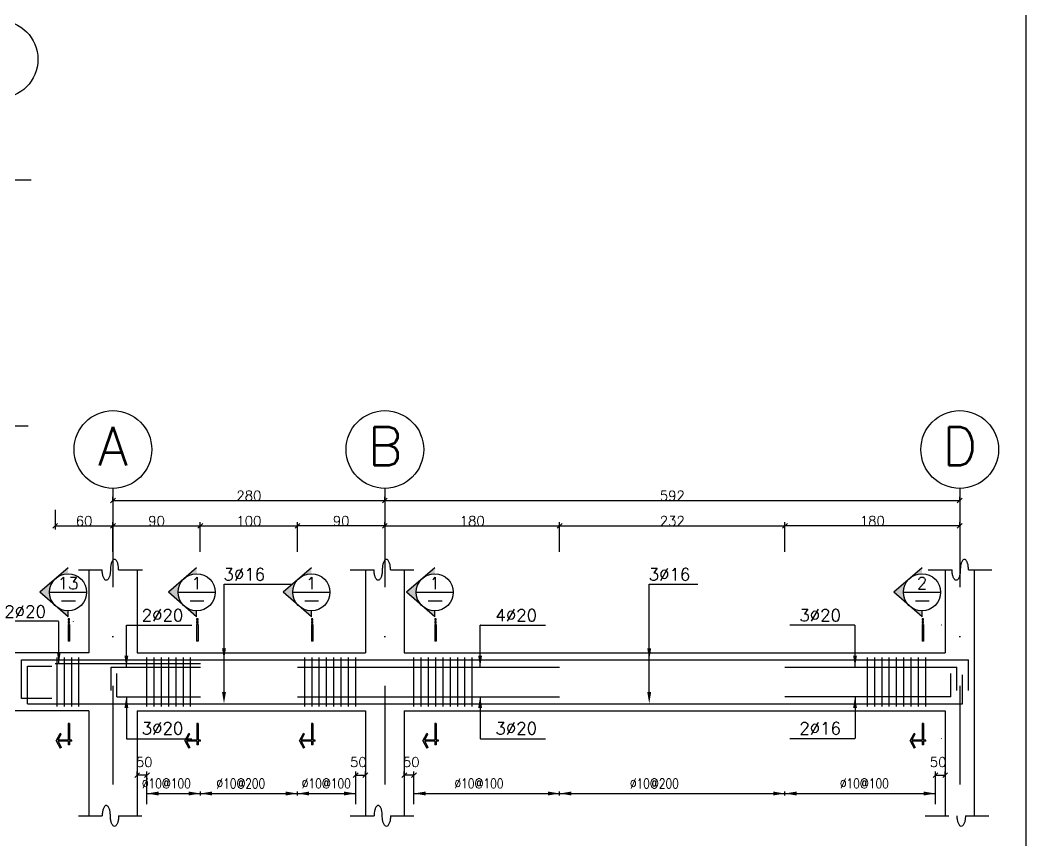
# Model space of a CAD drawing. Header units: millimetres. Extents: x -231 to 30223, y -7037 to 7120.
# Drawn here: x 23911 to 25982, y 3070 to 4760 of the extents above; entities that cross this region are included whole.
import ezdxf
from ezdxf.enums import TextEntityAlignment as Align

# ---------------------------------------------------------------- set-up
doc = ezdxf.new("R2010")
doc.units = ezdxf.units.MM
doc.linetypes.add('DASHDOTX2', pattern=[50.8, 25.4, -12.7, 0, -12.7])
for name, color, linetype in [('2', 2, 'Continuous'), ('3', 3, 'Continuous'), ('5', 7, 'Continuous'), ('ax', 1, 'DASHDOTX2'), ('CADR', 2, 'Continuous'), ('COV', 4, 'Continuous'), ('DIM', 1, 'Continuous'), ('DST', 1, 'Continuous'), ('HAT', 4, 'Continuous'), ('KH', 3, 'Continuous'), ('STT', 6, 'Continuous'), ('TX', 2, 'Continuous'), ('TX1', 3, 'Continuous')]:
    doc.layers.add(name, color=color, linetype=linetype)
doc.styles.add('ROMANS', font='romans.shx')
doc.dimstyles.new('SC25', dxfattribs={"dimscale": 0.1, "dimtxt": 200, "dimasz": 0.5, "dimexe": 75, "dimexo": 0, "dimgap": 0, "dimtad": 1, "dimdec": 0, "dimlfac": 2.5, "dimdsep": 46, "dimtxsty": 'ROMANS', "dimblk": 'TIC', "dimcen": 0, "dimclrd": 44, "dimclre": 13, "dimclrt": 62, "dimadec": 0, "dimazin": 0, "dimtfac": 0.925926, "dimtdec": 0, "dimtix": 1, "dimtmove": 2, "dimatfit": 3, "dimldrblk": 'TIC', "dimfxl": 1, "dimtolj": 1, "dimarcsym": 0})
doc.dimstyles.new('SC50', dxfattribs={"dimscale": 0.1, "dimtxt": 200, "dimasz": 0.5, "dimexe": 75, "dimexo": 0, "dimgap": 0, "dimtad": 1, "dimdec": 0, "dimlfac": 0.5, "dimdsep": 46, "dimtxsty": 'ROMANS', "dimblk": 'TIC', "dimcen": 0, "dimclrd": 44, "dimclre": 1, "dimclrt": 62, "dimadec": 0, "dimazin": 0, "dimtfac": 0.925926, "dimtdec": 0, "dimtix": 1, "dimtmove": 2, "dimatfit": 3, "dimldrblk": 'TIC', "dimfxl": 1, "dimtolj": 1, "dimarcsym": 0})

# ---------------------------------------------------------------- blocks, each defined once
blk = doc.blocks.new('TIC')
blk.add_line((-100, -100), (100, 100))
blk = doc.blocks.new('*D206')
at = {"layer": 'DIM', "color": 1, "lineweight": -2, "transparency": 16777216}
for p, q in [((25021.8, 3665.1), (25021.8, 3726.4)), ((25485.8, 3665.1), (25485.8, 3726.4))]:
    blk.add_line(p, q, dxfattribs=at)
at = {"layer": 'DIM', "color": 44, "lineweight": -2, "transparency": 16777216}
blk.add_line((25021.9, 3718.9), (25485.8, 3718.9), dxfattribs=at)
at = {"layer": 'DIM', "color": 44, "lineweight": -2, "transparency": 16777216, "xscale": 0.05, "yscale": 0.05, "zscale": 0.05, "rotation": 180}
blk.add_blockref('TIC', (25021.8, 3718.9), dxfattribs=at)
at = {"layer": 'DIM', "color": 44, "lineweight": -2, "transparency": 16777216, "xscale": 0.05, "yscale": 0.05, "zscale": 0.05}
blk.add_blockref('TIC', (25485.8, 3718.9), dxfattribs=at)
at = {"layer": 'DIM', "color": 62, "transparency": 16777216, "insert": (25253.8, 3728.9), "char_height": 20, "attachment_point": 5, "style": 'ROMANS'}
blk.add_mtext('\\A1;232', dxfattribs=at)
blk = doc.blocks.new('*D207')
at = {"layer": 'DIM', "color": 1, "lineweight": -2, "transparency": 16777216}
for p, q in [((24661.8, 3771), (24661.8, 3778.5)), ((25845.8, 3771), (25845.8, 3778.5))]:
    blk.add_line(p, q, dxfattribs=at)
at = {"layer": 'DIM', "color": 44, "lineweight": -2, "transparency": 16777216}
blk.add_line((24661.9, 3771), (25845.8, 3771), dxfattribs=at)
at = {"layer": 'DIM', "color": 44, "lineweight": -2, "transparency": 16777216, "xscale": 0.05, "yscale": 0.05, "zscale": 0.05, "rotation": 180}
blk.add_blockref('TIC', (24661.8, 3771), dxfattribs=at)
at = {"layer": 'DIM', "color": 44, "lineweight": -2, "transparency": 16777216, "xscale": 0.05, "yscale": 0.05, "zscale": 0.05}
blk.add_blockref('TIC', (25845.8, 3771), dxfattribs=at)
at = {"layer": 'DIM', "color": 62, "transparency": 16777216, "insert": (25253.8, 3781), "char_height": 20, "attachment_point": 5, "style": 'ROMANS'}
blk.add_mtext('\\A1;592', dxfattribs=at)
blk = doc.blocks.new('EEE')
at = {"layer": '5'}
h = blk.add_hatch(color=256, dxfattribs=at)
h.paths.add_polyline_path([(-25.1, 28.8), (-58.1, 0), (-25.1, -28.8, -0.454846)])
h.paths.add_polyline_path([(-25.1, -28.8), (0, -50.6), (0, -38.2, -0.181206)])
h.paths.add_polyline_path([(0, 38.2), (0, 50.6), (-25.1, 28.8, -0.181206)])
h = blk.add_hatch(color=256, dxfattribs=at)
h.paths.add_polyline_path([(2.9, -57.6), (2.9, -54.7), (0, -54.7), (0, -57.6)])
h.paths.add_polyline_path([(0, -63.5), (2.9, -63.5), (2.9, -60.5), (0, -60.5)])
h.paths.add_polyline_path([(2.9, -66.4), (0, -66.4), (0, -100.6), (2.9, -100.6)])
blk.add_hatch(color=256, dxfattribs=at).paths.add_polyline_path([(0.4, -306.8), (0.4, -314.3), (2.9, -314.3), (2.9, -306.8), (8, -306.8), (8, -304.3), (2.9, -304.3), (2.9, -270), (0.4, -270), (0.4, -304.3), (-20.7, -304.3), (-14.1, -291.7), (-16.3, -290.5), (-24.2, -305.6), (-16.3, -320.7), (-14.1, -319.5), (-20.7, -306.8)])
at = {"layer": '2'}
for p, q in [((0, 50.6), (-58.1, 0)), ((0, -50.6), (-58.1, 0)), ((-38.2, 0), (38.2, 0)), ((0, -50.6), (0, -38.2)), ((2.9, -66.4), (0, -66.4)), ((0, -66.4), (0, -100.6)), ((2.9, -66.4), (2.9, -100.6)), ((2.9, -100.6), (0, -100.6)), ((2.9, -270), (0.4, -270)), ((-24.2, -305.6), (-16.3, -290.5)), ((-24.2, -305.6), (-16.3, -320.7)), ((-14.1, -291.7), (-16.3, -290.5)), ((8, -306.8), (8, -304.3)), ((-14.1, -319.5), (-16.3, -320.7)), ((2.9, -314.3), (0.4, -314.3))]:
    blk.add_line(p, q, dxfattribs=at)
for points in [[(0, -57.6), (2.9, -57.6), (2.9, -54.7), (0, -54.7)], [(0, -63.5), (2.9, -63.5), (2.9, -60.5), (0, -60.5)]]:
    blk.add_lwpolyline(points, close=True, dxfattribs=at)
for points in [[(0.4, -270), (0.4, -304.3)], [(2.9, -270), (2.9, -304.3)], [(0.4, -304.3), (-20.7, -304.3), (-14.1, -291.7)], [(0.4, -306.8), (-20.7, -306.8), (-14.1, -319.5)], [(0.4, -306.8), (0.4, -314.3)], [(8, -304.3), (2.9, -304.3)], [(8, -306.8), (2.9, -306.8)], [(2.9, -306.8), (2.9, -314.3)]]:
    blk.add_lwpolyline(points, dxfattribs=at)
blk.add_circle((0, 0), 38.2, dxfattribs=at)
at = {"layer": '3'}
blk.add_line((-13.7, -17.7), (15, -17.7), dxfattribs=at)
at = {"layer": 'TX1', "style": 'ROMANS'}
blk.add_attdef('B', text='', height=25, dxfattribs=at).set_placement((0, 18.7), align=Align.MIDDLE_CENTER)
blk = doc.blocks.new('*D350')
at = {"layer": 'DIM', "color": 13, "lineweight": -2, "transparency": 16777216}
for p, q in [((24151.8, 3205.6), (24151.8, 3213.1)), ((24171.8, 3146.2), (24171.8, 3213.1))]:
    blk.add_line(p, q, dxfattribs=at)
at = {"layer": 'DIM', "color": 44, "lineweight": -2, "transparency": 16777216}
blk.add_line((24171.8, 3205.6), (24151.9, 3205.6), dxfattribs=at)
at = {"layer": 'DIM', "color": 44, "lineweight": -2, "transparency": 16777216, "xscale": 0.05, "yscale": 0.05, "zscale": 0.05, "rotation": 180}
blk.add_blockref('TIC', (24151.8, 3205.6), dxfattribs=at)
at = {"layer": 'DIM', "color": 44, "lineweight": -2, "transparency": 16777216, "xscale": 0.05, "yscale": 0.05, "zscale": 0.05}
blk.add_blockref('TIC', (24171.8, 3205.6), dxfattribs=at)
at = {"layer": 'DIM', "color": 62, "transparency": 16777216, "insert": (24166.3, 3232.6), "char_height": 20, "attachment_point": 5, "style": 'ROMANS'}
blk.add_mtext('\\A1;50', dxfattribs=at)
blk = doc.blocks.new('*D352')
at = {"layer": 'DIM', "color": 13, "lineweight": -2, "transparency": 16777216}
for p, q in [((24701.8, 3205.6), (24701.8, 3213.1)), ((24721.8, 3146.2), (24721.8, 3213.1))]:
    blk.add_line(p, q, dxfattribs=at)
at = {"layer": 'DIM', "color": 44, "lineweight": -2, "transparency": 16777216}
blk.add_line((24721.8, 3205.6), (24701.9, 3205.6), dxfattribs=at)
at = {"layer": 'DIM', "color": 44, "lineweight": -2, "transparency": 16777216, "xscale": 0.05, "yscale": 0.05, "zscale": 0.05, "rotation": 180}
blk.add_blockref('TIC', (24701.8, 3205.6), dxfattribs=at)
at = {"layer": 'DIM', "color": 44, "lineweight": -2, "transparency": 16777216, "xscale": 0.05, "yscale": 0.05, "zscale": 0.05}
blk.add_blockref('TIC', (24721.8, 3205.6), dxfattribs=at)
at = {"layer": 'DIM', "color": 62, "transparency": 16777216, "insert": (24716.3, 3232.6), "char_height": 20, "attachment_point": 5, "style": 'ROMANS'}
blk.add_mtext('\\A1;50', dxfattribs=at)
blk = doc.blocks.new('*D353')
at = {"layer": 'DIM', "color": 13, "lineweight": -2, "transparency": 16777216}
for p, q in [((24601.8, 3146.2), (24601.8, 3213.1)), ((24621.8, 3205.6), (24621.8, 3213.1))]:
    blk.add_line(p, q, dxfattribs=at)
at = {"layer": 'DIM', "color": 44, "lineweight": -2, "transparency": 16777216}
blk.add_line((24601.9, 3205.6), (24621.8, 3205.6), dxfattribs=at)
at = {"layer": 'DIM', "color": 44, "lineweight": -2, "transparency": 16777216, "xscale": 0.05, "yscale": 0.05, "zscale": 0.05, "rotation": 180}
blk.add_blockref('TIC', (24601.8, 3205.6), dxfattribs=at)
at = {"layer": 'DIM', "color": 44, "lineweight": -2, "transparency": 16777216, "xscale": 0.05, "yscale": 0.05, "zscale": 0.05}
blk.add_blockref('TIC', (24621.8, 3205.6), dxfattribs=at)
at = {"layer": 'DIM', "color": 62, "transparency": 16777216, "insert": (24607.3, 3232.6), "char_height": 20, "attachment_point": 5, "style": 'ROMANS'}
blk.add_mtext('\\A1;50', dxfattribs=at)
blk = doc.blocks.new('*D439')
at = {"layer": 'DIM', "color": 1, "lineweight": -2, "transparency": 16777216}
for p, q in [((24281.8, 3718.9), (24281.8, 3726.4)), ((24481.8, 3665.1), (24481.8, 3726.4))]:
    blk.add_line(p, q, dxfattribs=at)
at = {"layer": 'DIM', "color": 44, "lineweight": -2, "transparency": 16777216}
blk.add_line((24281.9, 3718.9), (24481.8, 3718.9), dxfattribs=at)
at = {"layer": 'DIM', "color": 44, "lineweight": -2, "transparency": 16777216, "xscale": 0.05, "yscale": 0.05, "zscale": 0.05, "rotation": 180}
blk.add_blockref('TIC', (24281.8, 3718.9), dxfattribs=at)
at = {"layer": 'DIM', "color": 44, "lineweight": -2, "transparency": 16777216, "xscale": 0.05, "yscale": 0.05, "zscale": 0.05}
blk.add_blockref('TIC', (24481.8, 3718.9), dxfattribs=at)
at = {"layer": 'DIM', "color": 62, "transparency": 16777216, "insert": (24381.8, 3728.9), "char_height": 20, "attachment_point": 5, "style": 'ROMANS'}
blk.add_mtext('\\A1;100', dxfattribs=at)
blk = doc.blocks.new('*D440')
at = {"layer": 'DIM', "color": 1, "lineweight": -2, "transparency": 16777216}
for p, q in [((24101.8, 3771), (24101.8, 3778.5)), ((24661.8, 3771), (24661.8, 3778.5))]:
    blk.add_line(p, q, dxfattribs=at)
at = {"layer": 'DIM', "color": 44, "lineweight": -2, "transparency": 16777216}
blk.add_line((24101.9, 3771), (24661.8, 3771), dxfattribs=at)
at = {"layer": 'DIM', "color": 44, "lineweight": -2, "transparency": 16777216, "xscale": 0.05, "yscale": 0.05, "zscale": 0.05, "rotation": 180}
blk.add_blockref('TIC', (24101.8, 3771), dxfattribs=at)
at = {"layer": 'DIM', "color": 44, "lineweight": -2, "transparency": 16777216, "xscale": 0.05, "yscale": 0.05, "zscale": 0.05}
blk.add_blockref('TIC', (24661.8, 3771), dxfattribs=at)
at = {"layer": 'DIM', "color": 62, "transparency": 16777216, "insert": (24381.8, 3781), "char_height": 20, "attachment_point": 5, "style": 'ROMANS'}
blk.add_mtext('\\A1;280', dxfattribs=at)
blk = doc.blocks.new('*D441')
at = {"layer": 'DIM', "color": 1, "lineweight": -2, "transparency": 16777216}
for p, q in [((23982.7, 3752), (23982.7, 3711.4)), ((24101.8, 3665.1), (24101.8, 3726.4))]:
    blk.add_line(p, q, dxfattribs=at)
at = {"layer": 'DIM', "color": 44, "lineweight": -2, "transparency": 16777216}
blk.add_line((23982.8, 3718.9), (24101.8, 3718.9), dxfattribs=at)
at = {"layer": 'DIM', "color": 44, "lineweight": -2, "transparency": 16777216, "xscale": 0.05, "yscale": 0.05, "zscale": 0.05, "rotation": 180}
blk.add_blockref('TIC', (23982.7, 3718.9), dxfattribs=at)
at = {"layer": 'DIM', "color": 44, "lineweight": -2, "transparency": 16777216, "xscale": 0.05, "yscale": 0.05, "zscale": 0.05}
blk.add_blockref('TIC', (24101.8, 3718.9), dxfattribs=at)
at = {"layer": 'DIM', "color": 62, "transparency": 16777216, "insert": (24042.3, 3728.9), "char_height": 20, "attachment_point": 5, "style": 'ROMANS'}
blk.add_mtext('\\A1;60', dxfattribs=at)
blk = doc.blocks.new('*D442')
at = {"layer": 'DIM', "color": 1, "lineweight": -2, "transparency": 16777216}
for p, q in [((24101.8, 3718.9), (24101.8, 3726.4)), ((24281.8, 3665.1), (24281.8, 3726.4))]:
    blk.add_line(p, q, dxfattribs=at)
at = {"layer": 'DIM', "color": 44, "lineweight": -2, "transparency": 16777216}
blk.add_line((24101.9, 3718.9), (24281.8, 3718.9), dxfattribs=at)
at = {"layer": 'DIM', "color": 44, "lineweight": -2, "transparency": 16777216, "xscale": 0.05, "yscale": 0.05, "zscale": 0.05, "rotation": 180}
blk.add_blockref('TIC', (24101.8, 3718.9), dxfattribs=at)
at = {"layer": 'DIM', "color": 44, "lineweight": -2, "transparency": 16777216, "xscale": 0.05, "yscale": 0.05, "zscale": 0.05}
blk.add_blockref('TIC', (24281.8, 3718.9), dxfattribs=at)
at = {"layer": 'DIM', "color": 62, "transparency": 16777216, "insert": (24191.8, 3728.9), "char_height": 20, "attachment_point": 5, "style": 'ROMANS'}
blk.add_mtext('\\A1;90', dxfattribs=at)
blk = doc.blocks.new('*D444')
at = {"layer": 'DIM', "color": 1, "lineweight": -2, "transparency": 16777216}
for p, q in [((24661.8, 3718.9), (24661.8, 3726.4)), ((25021.8, 3665.1), (25021.8, 3726.4))]:
    blk.add_line(p, q, dxfattribs=at)
at = {"layer": 'DIM', "color": 44, "lineweight": -2, "transparency": 16777216}
blk.add_line((24661.9, 3718.9), (25021.8, 3718.9), dxfattribs=at)
at = {"layer": 'DIM', "color": 44, "lineweight": -2, "transparency": 16777216, "xscale": 0.05, "yscale": 0.05, "zscale": 0.05, "rotation": 180}
blk.add_blockref('TIC', (24661.8, 3718.9), dxfattribs=at)
at = {"layer": 'DIM', "color": 44, "lineweight": -2, "transparency": 16777216, "xscale": 0.05, "yscale": 0.05, "zscale": 0.05}
blk.add_blockref('TIC', (25021.8, 3718.9), dxfattribs=at)
at = {"layer": 'DIM', "color": 62, "transparency": 16777216, "insert": (24841.8, 3728.9), "char_height": 20, "attachment_point": 5, "style": 'ROMANS'}
blk.add_mtext('\\A1;180', dxfattribs=at)
blk = doc.blocks.new('*D445')
at = {"layer": 'DIM', "color": 1, "lineweight": -2, "transparency": 16777216}
for p, q in [((24481.8, 3665.1), (24481.8, 3726.4)), ((24661.8, 3718.9), (24661.8, 3726.4))]:
    blk.add_line(p, q, dxfattribs=at)
at = {"layer": 'DIM', "color": 44, "lineweight": -2, "transparency": 16777216}
blk.add_line((24661.8, 3718.9), (24481.9, 3718.9), dxfattribs=at)
at = {"layer": 'DIM', "color": 44, "lineweight": -2, "transparency": 16777216, "xscale": 0.05, "yscale": 0.05, "zscale": 0.05, "rotation": 180}
blk.add_blockref('TIC', (24481.8, 3718.9), dxfattribs=at)
at = {"layer": 'DIM', "color": 44, "lineweight": -2, "transparency": 16777216, "xscale": 0.05, "yscale": 0.05, "zscale": 0.05}
blk.add_blockref('TIC', (24661.8, 3718.9), dxfattribs=at)
at = {"layer": 'DIM', "color": 62, "transparency": 16777216, "insert": (24571.8, 3728.9), "char_height": 20, "attachment_point": 5, "style": 'ROMANS'}
blk.add_mtext('\\A1;90', dxfattribs=at)
blk = doc.blocks.new('*D486')
at = {"layer": 'DIM', "color": 13, "lineweight": -2, "transparency": 16777216}
for p, q in [((25795.8, 3146.2), (25795.8, 3213.1)), ((25815.8, 3205.6), (25815.8, 3213.1))]:
    blk.add_line(p, q, dxfattribs=at)
at = {"layer": 'DIM', "color": 44, "lineweight": -2, "transparency": 16777216}
blk.add_line((25795.9, 3205.6), (25815.8, 3205.6), dxfattribs=at)
at = {"layer": 'DIM', "color": 44, "lineweight": -2, "transparency": 16777216, "xscale": 0.05, "yscale": 0.05, "zscale": 0.05, "rotation": 180}
blk.add_blockref('TIC', (25795.8, 3205.6), dxfattribs=at)
at = {"layer": 'DIM', "color": 44, "lineweight": -2, "transparency": 16777216, "xscale": 0.05, "yscale": 0.05, "zscale": 0.05}
blk.add_blockref('TIC', (25815.8, 3205.6), dxfattribs=at)
at = {"layer": 'DIM', "color": 62, "transparency": 16777216, "insert": (25801.3, 3232.6), "char_height": 20, "attachment_point": 5, "style": 'ROMANS'}
blk.add_mtext('\\A1;50', dxfattribs=at)
blk = doc.blocks.new('*D565')
at = {"layer": 'DIM', "color": 1, "lineweight": -2, "transparency": 16777216}
for p, q in [((25485.8, 3665.1), (25485.8, 3726.4)), ((25845.8, 3718.9), (25845.8, 3726.4))]:
    blk.add_line(p, q, dxfattribs=at)
at = {"layer": 'DIM', "color": 44, "lineweight": -2, "transparency": 16777216}
blk.add_line((25845.8, 3718.9), (25485.9, 3718.9), dxfattribs=at)
at = {"layer": 'DIM', "color": 44, "lineweight": -2, "transparency": 16777216, "xscale": 0.05, "yscale": 0.05, "zscale": 0.05, "rotation": 180}
blk.add_blockref('TIC', (25485.8, 3718.9), dxfattribs=at)
at = {"layer": 'DIM', "color": 44, "lineweight": -2, "transparency": 16777216, "xscale": 0.05, "yscale": 0.05, "zscale": 0.05}
blk.add_blockref('TIC', (25845.8, 3718.9), dxfattribs=at)
at = {"layer": 'DIM', "color": 62, "transparency": 16777216, "insert": (25665.8, 3728.9), "char_height": 20, "attachment_point": 5, "style": 'ROMANS'}
blk.add_mtext('\\A1;180', dxfattribs=at)

msp = doc.modelspace()

# ---------------------------------------------------------------- linework, layer by layer
at = {"layer": '2'}
for centre in [(23867.287636, 4679.048696), (24101.821132, 3876.015159), (24661.821132, 3876.015159), (25845.821131, 3876.015159)]:
    msp.add_circle(centre, 80, dxfattribs=at)
at = {"layer": 'ax', "ltscale": 8}
for p, q in [((24101.821132, 3796.015159), (24101.821132, 3102.067213)), ((24661.821132, 3796.015159), (24661.821132, 3102.067213)), ((25845.821131, 3796.015159), (25845.821131, 3102.067213))]:
    msp.add_line(p, q, dxfattribs=at)
at = {"layer": 'CADR'}
msp.add_lwpolyline([(25982.062068, 6092.621269), (25982.062068, 352.621269), (17872.062068, 352.621269), (17872.062068, 6092.621269)], close=True, dxfattribs=at)
at = {"layer": 'COV'}
for p, q in [((24051.821132, 3628.290585), (24051.821132, 3457.80918)), ((24151.821132, 3628.290585), (24151.821132, 3457.80918)), ((24621.821132, 3628.290585), (24621.821132, 3457.80918)), ((24701.821132, 3628.290585), (24701.821132, 3457.80918)), ((25815.821131, 3628.290585), (25815.821131, 3457.80918)), ((25875.821131, 3628.290585), (25875.821131, 3121.882901)), ((24051.821132, 3457.80918), (23891.821132, 3457.80918)), ((24151.821132, 3457.80918), (24621.821132, 3457.80918)), ((24701.821132, 3457.80918), (25815.821131, 3457.80918)), ((24051.821132, 3337.80918), (23891.821132, 3337.80918)), ((24051.821132, 3337.80918), (24051.821132, 3121.882901)), ((24151.821132, 3337.80918), (24621.821132, 3337.80918)), ((24151.821132, 3337.80918), (24151.821132, 3121.882901)), ((24621.821132, 3337.80918), (24621.821132, 3121.882901)), ((24701.821132, 3337.80918), (25815.821131, 3337.80918)), ((24701.821132, 3337.80918), (24701.821132, 3121.882901)), ((25815.821131, 3337.80918), (25815.821131, 3121.882901))]:
    msp.add_line(p, q, dxfattribs=at)
at = {"layer": 'DST'}
for p, q in [((23885.375387, 4431.324123), (23933.41767, 4431.324123)), ((23878.931786, 3924.916439), (23926.974069, 3924.916439)), ((24030.548132, 3628.290585), (24079.648472, 3628.290585)), ((24113.465281, 3628.290585), (24162.565621, 3628.290585)), ((24590.548132, 3628.290585), (24639.648472, 3628.290585)), ((24673.465281, 3628.290585), (24721.507565, 3628.290585)), ((25780.991732, 3628.290585), (25830.092072, 3628.290585)), ((25863.908882, 3628.290585), (25911.951165, 3628.290585)), ((24330.54969, 3442.80918), (24330.54969, 3598.944464)), ((24330.54969, 3598.944464), (24470.472222, 3598.944464)), ((25206.339208, 3442.80918), (25206.339208, 3598.944464)), ((25206.339208, 3598.944464), (25306.26174, 3598.944464)), ((23989.796591, 3522.425728), (23855.668343, 3522.425728)), ((23990.296591, 3435.445649), (23990.296591, 3521.925728)), ((24129.524312, 3427.80918), (24129.524312, 3514.289258)), ((24130.024312, 3514.789258), (24264.15256, 3514.789258)), ((24330.54969, 3376.80918), (24330.54969, 3520.876822)), ((24858.03747, 3427.80918), (24858.03747, 3514.289258)), ((24858.53747, 3514.789258), (24992.665718, 3514.789258)), ((25206.339208, 3376.80918), (25206.339208, 3520.876822)), ((25629.68933, 3514.789258), (25495.561082, 3514.789258)), ((25630.18933, 3427.80918), (25630.18933, 3514.289258)), ((24129.524312, 3367.80918), (24129.524312, 3281.329101)), ((24858.03747, 3367.80918), (24858.03747, 3281.329101)), ((25630.18933, 3367.80918), (25630.18933, 3281.329101)), ((24130.024312, 3280.829101), (24264.15256, 3280.829101)), ((24858.53747, 3280.829101), (24992.665718, 3280.829101)), ((25629.68933, 3280.829101), (25495.561082, 3280.829101)), ((24171.821132, 3163.950316), (24171.821132, 3171.950316)), ((24281.821132, 3163.950316), (24281.821132, 3171.950316)), ((24481.821132, 3163.950316), (24481.821132, 3171.950316)), ((24601.821132, 3163.950316), (24601.821132, 3171.950316)), ((24721.821132, 3163.950316), (24721.821132, 3171.950316)), ((25021.821132, 3163.950316), (25021.821132, 3171.950316)), ((25485.821131, 3163.950316), (25485.821131, 3171.950316)), ((25795.821131, 3163.950316), (25795.821131, 3171.950316)), ((24171.821132, 3167.950316), (24601.821132, 3167.950316)), ((24721.821132, 3167.950316), (25795.821131, 3167.950316)), ((24030.548132, 3121.882901), (24079.648472, 3121.882901)), ((24113.465281, 3121.882901), (24161.507565, 3121.882901)), ((24590.548132, 3121.882901), (24639.648472, 3121.882901)), ((24673.465281, 3121.882901), (24721.507565, 3121.882901)), ((25774.548131, 3121.882901), (25823.648471, 3121.882901)), ((25857.465281, 3121.882901), (25905.507564, 3121.882901))]:
    msp.add_line(p, q, dxfattribs=at)
for points in [[(24113.465281, 3628.290585, 0.0403680359), (24112.755641, 3637.065893, 0.0533262152), (24110.989103, 3643.500494, 0.0964678183), (24107.719838, 3648.63679, 0.2057382443), (24105.011079, 3649.800645, 0.2057382443), (24102.30232, 3648.63679, 0.0964678183), (24099.033055, 3643.500494, 0.0533262152), (24097.266517, 3637.065893, 0.0403680359), (24096.556876, 3628.290585, 0.0403680359)], [(24673.465281, 3628.290585, 0.0403680359), (24672.755641, 3637.065893, 0.0533262152), (24670.989103, 3643.500494, 0.0964678183), (24667.719838, 3648.63679, 0.2057382443), (24665.011079, 3649.800645, 0.2057382443), (24662.30232, 3648.63679, 0.0964678183), (24659.033055, 3643.500494, 0.0533262152), (24657.266517, 3637.065893, 0.0403680359), (24656.556876, 3628.290585, 0.0403680359)], [(25863.908882, 3628.290585, 0.0403680359), (25863.199241, 3637.065893, 0.0533262152), (25861.432703, 3643.500494, 0.0964678183), (25858.163438, 3648.63679, 0.2057382443), (25855.454679, 3649.800645, 0.2057382443), (25852.74592, 3648.63679, 0.0964678183), (25849.476655, 3643.500494, 0.0533262152), (25847.710117, 3637.065893, 0.0403680359), (25847.000477, 3628.290585, 0.0403680359)], [(24096.556876, 3628.290585, -0.0403680359), (24095.847236, 3619.515278, -0.0533262152), (24094.080698, 3613.080677, -0.0964678183), (24090.811433, 3607.944381, -0.2057382443), (24088.102674, 3606.780526, -0.2057382443), (24085.393915, 3607.944381, -0.0964678183), (24082.12465, 3613.080677, -0.0533262152), (24080.358112, 3619.515278, -0.0403680359), (24079.648472, 3628.290585, -0.0403680359)], [(24656.556876, 3628.290585, -0.0403680359), (24655.847236, 3619.515278, -0.0533262152), (24654.080698, 3613.080677, -0.0964678183), (24650.811433, 3607.944381, -0.2057382443), (24648.102674, 3606.780526, -0.2057382443), (24645.393915, 3607.944381, -0.0964678183), (24642.12465, 3613.080677, -0.0533262152), (24640.358112, 3619.515278, -0.0403680359), (24639.648472, 3628.290585, -0.0403680359)], [(25847.000477, 3628.290585, -0.0403680359), (25846.290836, 3619.515278, -0.0533262152), (25844.524298, 3613.080677, -0.0964678183), (25841.255033, 3607.944381, -0.2057382443), (25838.546274, 3606.780526, -0.2057382443), (25835.837515, 3607.944381, -0.0964678183), (25832.56825, 3613.080677, -0.0533262152), (25830.801712, 3619.515278, -0.0403680359), (25830.092072, 3628.290585, -0.0403680359)], [(24096.556876, 3121.882901, 0.0403680359), (24095.847236, 3130.658209, 0.0533262152), (24094.080698, 3137.09281, 0.0964678183), (24090.811433, 3142.229106, 0.2057382443), (24088.102674, 3143.392961, 0.2057382443), (24085.393915, 3142.229106, 0.0964678183), (24082.12465, 3137.09281, 0.0533262152), (24080.358112, 3130.658209, 0.0403680359), (24079.648472, 3121.882901, 0.0403680359)], [(24656.556876, 3121.882901, 0.0403680359), (24655.847236, 3130.658209, 0.0533262152), (24654.080698, 3137.09281, 0.0964678183), (24650.811433, 3142.229106, 0.2057382443), (24648.102674, 3143.392961, 0.2057382443), (24645.393915, 3142.229106, 0.0964678183), (24642.12465, 3137.09281, 0.0533262152), (24640.358112, 3130.658209, 0.0403680359), (24639.648472, 3121.882901, 0.0403680359)], [(24113.465281, 3121.882901, -0.0403680359), (24112.755641, 3113.107594, -0.0533262152), (24110.989103, 3106.672993, -0.0964678183), (24107.719838, 3101.536697, -0.2057382443), (24105.011079, 3100.372842, -0.2057382443), (24102.30232, 3101.536697, -0.0964678183), (24099.033055, 3106.672993, -0.0533262152), (24097.266517, 3113.107594, -0.0403680359), (24096.556876, 3121.882901, -0.0403680359)], [(24673.465281, 3121.882901, -0.0403680359), (24672.755641, 3113.107594, -0.0533262152), (24670.989103, 3106.672993, -0.0964678183), (24667.719838, 3101.536697, -0.2057382443), (24665.011079, 3100.372842, -0.2057382443), (24662.30232, 3101.536697, -0.0964678183), (24659.033055, 3106.672993, -0.0533262152), (24657.266517, 3113.107594, -0.0403680359), (24656.556876, 3121.882901, -0.0403680359)], [(25857.465281, 3121.882901, -0.0403680359), (25856.75564, 3113.107594, -0.0533262152), (25854.989102, 3106.672993, -0.0964678183), (25851.719837, 3101.536697, -0.2057382443), (25849.011078, 3100.372842, -0.2057382443), (25846.302319, 3101.536697, -0.0964678183), (25843.033054, 3106.672993, -0.0533262152), (25841.266516, 3113.107594, -0.0403680359), (25840.556876, 3121.882901, -0.0403680359)]]:
    msp.add_lwpolyline(points, format="xyb", dxfattribs=at)
for centre, start, end in [((24020.372203, 3521.925728), 0, 90), ((24130.024312, 3514.289258), 90, 180), ((24858.53747, 3514.289258), 90, 180), ((25807.61795, 3514.289258), 0, 90), ((24130.024312, 3281.329101), 180, 270), ((24858.53747, 3281.329101), 180, 270), ((25807.61795, 3281.329101), 270, 0)]:
    msp.add_arc(centre, 0.5, start, end, dxfattribs=at)
for points in [[(23994.296591, 3459.445649), (23990.296591, 3435.445649), (23986.296591, 3459.445649)], [(24326.54969, 3466.80918), (24330.54969, 3442.80918), (24334.54969, 3466.80918)], [(25202.339208, 3466.80918), (25206.339208, 3442.80918), (25210.339208, 3466.80918)], [(24125.524312, 3451.80918), (24129.524312, 3427.80918), (24133.524312, 3451.80918)], [(24854.03747, 3451.80918), (24858.03747, 3427.80918), (24862.03747, 3451.80918)], [(25634.18933, 3451.80918), (25630.18933, 3427.80918), (25626.18933, 3451.80918)], [(24326.54969, 3376.80918), (24330.54969, 3352.80918), (24334.54969, 3376.80918)], [(25202.339208, 3376.80918), (25206.339208, 3352.80918), (25210.339208, 3376.80918)], [(24125.524312, 3343.80918), (24129.524312, 3367.80918), (24133.524312, 3343.80918)], [(24854.03747, 3343.80918), (24858.03747, 3367.80918), (24862.03747, 3343.80918)], [(25634.18933, 3343.80918), (25630.18933, 3367.80918), (25626.18933, 3343.80918)], [(24195.821132, 3171.950316), (24171.821132, 3167.950316), (24195.821132, 3163.950316)], [(24257.821132, 3171.950316), (24281.821132, 3167.950316), (24257.821132, 3163.950316)], [(24305.821132, 3171.950316), (24281.821132, 3167.950316), (24305.821132, 3163.950316)], [(24457.821132, 3171.950316), (24481.821132, 3167.950316), (24457.821132, 3163.950316)], [(24505.821132, 3171.950316), (24481.821132, 3167.950316), (24505.821132, 3163.950316)], [(24577.821132, 3171.950316), (24601.821132, 3167.950316), (24577.821132, 3163.950316)], [(24745.821132, 3171.950316), (24721.821132, 3167.950316), (24745.821132, 3163.950316)], [(24997.821132, 3171.950316), (25021.821132, 3167.950316), (24997.821132, 3163.950316)], [(25045.821132, 3171.950316), (25021.821132, 3167.950316), (25045.821132, 3163.950316)], [(25461.821131, 3171.950316), (25485.821131, 3167.950316), (25461.821131, 3163.950316)], [(25509.821131, 3171.950316), (25485.821131, 3167.950316), (25509.821131, 3163.950316)], [(25771.821131, 3171.950316), (25795.821131, 3167.950316), (25771.821131, 3163.950316)]]:
    msp.add_solid(points, dxfattribs=at)
at = {"layer": 'KH'}
for p, q in [((23986.821132, 3347.282361), (23986.821132, 3447.80918)), ((24001.821132, 3347.282361), (24001.821132, 3447.80918)), ((24016.821132, 3347.282361), (24016.821132, 3447.80918)), ((24031.821132, 3347.282361), (24031.821132, 3447.80918)), ((24171.821132, 3347.282361), (24171.821132, 3447.80918)), ((24186.821132, 3347.282361), (24186.821132, 3447.80918)), ((24201.821132, 3347.282361), (24201.821132, 3447.80918)), ((24216.821132, 3347.282361), (24216.821132, 3447.80918)), ((24231.821132, 3347.282361), (24231.821132, 3447.80918)), ((24246.821132, 3347.282361), (24246.821132, 3447.80918)), ((24261.821132, 3347.282361), (24261.821132, 3447.80918)), ((24496.821132, 3347.282361), (24496.821132, 3447.80918)), ((24511.821132, 3347.282361), (24511.821132, 3447.80918)), ((24526.821132, 3347.282361), (24526.821132, 3447.80918)), ((24541.821132, 3347.282361), (24541.821132, 3447.80918)), ((24556.821132, 3347.282361), (24556.821132, 3447.80918)), ((24571.821132, 3347.282361), (24571.821132, 3447.80918)), ((24586.821132, 3347.282361), (24586.821132, 3447.80918)), ((24601.821132, 3347.282361), (24601.821132, 3447.80918)), ((24721.821132, 3347.282361), (24721.821132, 3447.80918)), ((24736.821132, 3347.282361), (24736.821132, 3447.80918)), ((24751.821132, 3347.282361), (24751.821132, 3447.80918)), ((24766.821132, 3347.282361), (24766.821132, 3447.80918)), ((24781.821132, 3347.282361), (24781.821132, 3447.80918)), ((24796.821132, 3347.282361), (24796.821132, 3447.80918)), ((24811.821132, 3347.282361), (24811.821132, 3447.80918)), ((24811.821132, 3347.282361), (24811.821132, 3447.80918)), ((24826.821132, 3347.282361), (24826.821132, 3447.80918)), ((24841.821132, 3347.282361), (24841.821132, 3447.80918)), ((25655.821131, 3347.282361), (25655.821131, 3447.80918)), ((25670.821131, 3347.282361), (25670.821131, 3447.80918)), ((25685.821131, 3347.282361), (25685.821131, 3447.80918)), ((25700.821131, 3347.282361), (25700.821131, 3447.80918)), ((25715.821131, 3347.282361), (25715.821131, 3447.80918)), ((25730.821131, 3347.282361), (25730.821131, 3447.80918)), ((25745.821131, 3347.282361), (25745.821131, 3447.80918)), ((25760.821131, 3347.282361), (25760.821131, 3447.80918)), ((25775.821131, 3347.282361), (25775.821131, 3447.80918))]:
    msp.add_line(p, q, dxfattribs=at)
at = {"layer": 'STT'}
for p, q in [((23913.821132, 3442.80918), (25863.821131, 3442.80918)), ((23913.821132, 3363.872337), (23913.821132, 3442.80918)), ((25863.821131, 3379.999681), (25863.821131, 3442.80918)), ((23925.821132, 3430.224545), (23975.821132, 3430.224545)), ((23925.821132, 3352.80918), (23925.821132, 3430.224545)), ((23982.742351, 3435.445649), (24281.821132, 3435.445649)), ((24097.821132, 3379.999681), (24097.821132, 3427.80918)), ((24097.821132, 3427.80918), (24281.821132, 3427.80918)), ((24481.821132, 3427.80918), (25021.821132, 3427.80918)), ((25485.821131, 3427.80918), (25839.821131, 3427.80918)), ((25839.821131, 3379.999681), (25839.821131, 3427.80918)), ((24109.821132, 3367.282361), (24109.821132, 3415.091859)), ((25827.821131, 3367.282361), (25827.821131, 3415.091859)), ((25851.821131, 3352.80918), (25851.821131, 3412.179583)), ((23975.821132, 3363.872337), (23913.821132, 3363.872337)), ((24109.821132, 3367.282361), (24281.821132, 3367.282361)), ((24481.821132, 3367.282361), (25021.821132, 3367.282361)), ((25827.821131, 3367.282361), (25485.821131, 3367.282361)), ((23925.821132, 3352.80918), (25851.821131, 3352.80918))]:
    msp.add_line(p, q, dxfattribs=at)

# ---------------------------------------------------------------- block references
at = {"layer": 'HAT'}
for p, values in [((24009.366843, 3582.21296), {'B': '13'}), ((24274.23769, 3582.21296), {'B': '1'}), ((24510.507199, 3582.21296), {'B': '1'}), ((24764.591246, 3582.21296), {'B': '1'}), ((25768.14514, 3582.21296), {'B': '2'})]:
    msp.add_blockref('EEE', p, dxfattribs=at).add_auto_attribs(values)

# ---------------------------------------------------------------- texts
at = {"layer": 'TX', "style": 'ROMANS'}
for s, p in [('A', (24101.821132, 3882.88715)), ('B', (24661.821132, 3882.88715)), ('D', (25845.821131, 3882.88715))]:
    msp.add_text(s, height=80, dxfattribs=at).set_placement(p, align=Align.MIDDLE)
at = {"layer": 'TX1', "style": 'ROMANS'}
for s, p in [('3%%C16', (24329.452287, 3606.531955)), ('3%%C16', (25205.241805, 3606.531955)), ('2%%C20', (23878.153389, 3530.013218)), ('2%%C20', (24161.045787, 3522.376749)), ('4%%C20', (24889.558945, 3522.376749)), ('3%%C20', (25515.531754, 3522.376749)), ('3%%C20', (24161.045787, 3289.626222)), ('3%%C20', (24889.558945, 3289.626222)), ('2%%C16', (25515.531754, 3289.626222))]:
    msp.add_text(s, height=25, dxfattribs=at).set_placement(p)
at = {"layer": 'TX1', "style": 'ROMANS', "width": 0.8}
for s, p in [('%%c10@100', (24161.369738, 3178.688955)), ('%%c10@200', (24314.828012, 3178.575595)), ('%%c10@100', (24490.803672, 3178.688955)), ('%%c10@100', (24805.255952, 3178.688955)), ('%%c10@200', (25166.596536, 3178.575595)), ('%%c10@100', (25599.018676, 3178.688955))]:
    msp.add_text(s, height=20, dxfattribs=at).set_placement(p)

# ---------------------------------------------------------------- dimensions: what is measured, and where the dimension line sits
at = {"layer": 'DIM'}
for base, p1, p2, picture, middle in [((24661.821132, 3771.015159), (24101.821132, 3771.015159), (24661.821132, 3771.015159), '*D440', (24381.821132, 3781.015159)), ((25845.821131, 3771.015159), (24661.821132, 3771.015159), (25845.821131, 3771.015159), '*D207', (25253.821131, 3781.015159)), ((24101.821132, 3718.937445), (23982.742351, 3751.952927), (24101.821132, 3665.121142), '*D441', (24042.281741, 3728.937445)), ((24281.821132, 3718.937445), (24101.821132, 3718.937445), (24281.821132, 3665.121142), '*D442', (24191.821132, 3728.937445)), ((24481.821132, 3718.937445), (24281.821132, 3718.937445), (24481.821132, 3665.121142), '*D439', (24381.821132, 3728.937445)), ((25021.821132, 3718.937445), (24661.821132, 3718.937445), (25021.821132, 3665.121142), '*D444', (24841.821132, 3728.937445)), ((25485.821131, 3718.937445), (25021.821132, 3665.121142), (25485.821131, 3665.121142), '*D206', (25253.821131, 3728.937445))]:
    dim = msp.add_linear_dim(base=base, p1=p1, p2=p2, dimstyle='SC50', dxfattribs=at)
    dim.commit()
    dim.dimension.update_dxf_attribs({"geometry": picture, "text_midpoint": middle})
for base, p1, p2, picture, middle in [((24481.821132, 3718.937445), (24661.821132, 3718.937445), (24481.821132, 3665.121142), '*D445', (24571.821132, 3728.937445)), ((25485.821131, 3718.937445), (25845.821131, 3718.937445), (25485.821131, 3665.121142), '*D565', (25665.821131, 3728.937445))]:
    dim = msp.add_linear_dim(base=base, p1=p1, p2=p2, angle=180, dimstyle='SC50', dxfattribs=at)
    dim.commit()
    dim.dimension.update_dxf_attribs({"geometry": picture, "text_midpoint": middle})
for base, p1, p2, picture, middle in [((24151.821132, 3205.554906), (24171.821132, 3146.22361), (24151.821132, 3205.554906), '*D350', (24166.296791, 3232.554906)), ((24701.821132, 3205.554906), (24721.821132, 3146.22361), (24701.821132, 3205.554906), '*D352', (24716.296791, 3232.554906))]:
    dim = msp.add_linear_dim(base=base, p1=p1, p2=p2, dimstyle='SC25', dxfattribs=at)
    dim.commit()
    dim.dimension.update_dxf_attribs({"geometry": picture, "text_midpoint": middle, "dimtype": 160})
for base, p1, p2, picture, middle in [((24621.821132, 3205.554906), (24601.821132, 3146.22361), (24621.821132, 3205.554906), '*D353', (24607.345473, 3232.554906)), ((25815.821131, 3205.554906), (25795.821131, 3146.22361), (25815.821131, 3205.554906), '*D486', (25801.345472, 3232.554906))]:
    dim = msp.add_linear_dim(base=base, p1=p1, p2=p2, angle=180, dimstyle='SC25', dxfattribs=at)
    dim.commit()
    dim.dimension.update_dxf_attribs({"geometry": picture, "text_midpoint": middle, "dimtype": 160})

doc.saveas('drawing.dxf')
